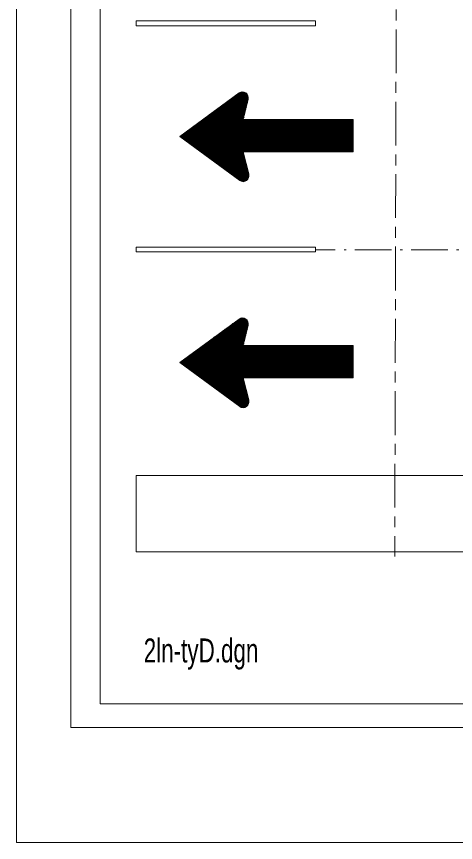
# Model space of a CAD drawing. Extents: x -524 to 1472, y -357 to 353.
# Drawn here: x 564.7 to 714.8, y -348 to -65.6 of the extents above; entities that cross this region are included whole.
import ezdxf

# ---------------------------------------------------------------- set-up
doc = ezdxf.new("R2010")
doc.units = 0
doc.header["$LTSCALE"] = 2.5
doc.linetypes.add('DOT_DASHED', pattern=[7.7, 5, -1.2, 0.3, -1.2])
doc.linetypes.add('LONG_DASH_SHORT_DASH', pattern=[9.9, 6, -1.2, 1.5, -1.2])
doc.layers.add('1', color=7, linetype='Continuous', lineweight=13)

msp = doc.modelspace()

# ---------------------------------------------------------------- linework, layer by layer
at = {"layer": '1', "linetype": 'LONG_DASH_SHORT_DASH'}
msp.add_line((695.243, 202.293), (694.063, -250.206), dxfattribs=at)
at = {"layer": '1'}
for p, q in [((620.589, -106.589), (640.782, -91.708)), ((623.909, -109.04), (639.606, -92.605)), ((624.094, -109.092), (640.471, -91.965)), ((624.269, -109.289), (641.143, -91.522)), ((624.458, -109.363), (641.516, -91.377)), ((624.571, -109.49), (641.878, -91.327)), ((624.702, -109.554), (642.135, -91.327)), ((624.887, -109.675), (642.319, -91.377)), ((625.01, -109.882), (642.548, -91.377)), ((625.137, -109.939), (642.738, -91.522)), ((625.309, -110.058), (642.931, -91.574)), ((625.491, -110.2), (643.113, -91.639)), ((625.621, -110.323), (643.233, -91.844)), ((625.803, -110.323), (643.351, -91.965)), ((625.994, -110.523), (643.548, -92.173)), ((626.171, -110.582), (643.598, -92.294)), ((626.293, -110.777), (643.717, -92.412)), ((626.422, -110.901), (643.788, -92.605)), ((626.541, -110.969), (643.898, -92.868)), ((626.725, -111.093), (643.898, -93.056)), ((623.111, -108.448), (635.126, -95.894)), ((623.296, -108.591), (635.991, -95.185)), ((623.473, -108.643), (636.911, -94.544)), ((623.655, -108.776), (637.828, -93.948)), ((623.781, -108.966), (638.696, -93.258)), ((626.914, -111.229), (643.898, -93.312)), ((627.029, -111.356), (643.898, -93.57)), ((627.215, -111.421), (643.898, -93.899)), ((627.343, -111.494), (643.841, -94.277)), ((627.523, -111.666), (643.717, -94.595)), ((627.641, -111.817), (643.662, -94.985)), ((627.831, -111.869), (643.548, -95.314)), ((628.011, -111.996), (643.479, -95.765)), ((622.553, -108.005), (631.63, -98.543)), ((622.74, -108.13), (632.43, -97.821)), ((622.857, -108.271), (633.343, -97.248)), ((622.986, -108.398), (634.276, -96.54)), ((628.146, -112.126), (643.351, -96.024)), ((628.257, -112.266), (643.289, -96.473)), ((628.449, -112.317), (643.166, -96.8)), ((628.562, -112.454), (643.166, -97.248)), ((628.747, -112.578), (643.04, -97.576)), ((628.87, -112.705), (642.931, -97.957)), ((628.989, -112.839), (642.86, -98.281)), ((629.248, -112.901), (642.738, -98.729)), ((621.938, -107.556), (628.011, -101.176)), ((622.122, -107.624), (628.87, -100.467)), ((622.195, -107.745), (629.861, -99.827)), ((622.426, -107.875), (630.714, -99.121)), ((629.364, -113.028), (642.619, -99.057)), ((629.489, -113.106), (642.548, -99.43)), ((629.741, -113.279), (642.494, -99.827)), ((629.861, -113.351), (642.444, -100.146)), ((629.978, -113.481), (642.319, -100.584)), ((630.093, -113.608), (642.319, -100.793)), ((630.286, -113.743), (642.619, -100.793)), ((630.475, -113.809), (642.86, -100.793)), ((630.599, -113.925), (643.166, -100.793)), ((630.714, -114.071), (643.351, -100.793)), ((630.896, -114.122), (643.662, -100.793)), ((631.025, -114.254), (643.898, -100.793)), ((631.21, -114.389), (644.212, -100.793)), ((631.388, -114.513), (644.463, -100.793)), ((631.514, -114.645), (644.765, -100.793)), ((631.698, -114.716), (644.951, -100.793)), ((631.819, -114.834), (645.246, -100.793)), ((632.011, -114.955), (645.503, -100.793)), ((632.12, -115.082), (645.745, -100.793)), ((632.308, -115.224), (646.049, -100.793)), ((632.43, -115.284), (646.299, -100.793)), ((632.617, -115.41), (646.546, -100.793)), ((632.734, -115.535), (646.851, -100.793)), ((632.93, -115.61), (647.094, -100.793)), ((633.111, -115.737), (647.348, -100.793)), ((633.225, -115.865), (647.645, -100.793)), ((633.343, -115.992), (647.89, -100.793)), ((633.54, -116.124), (648.152, -100.793)), ((633.732, -116.185), (648.386, -100.793)), ((633.905, -116.378), (648.624, -100.793)), ((634.034, -116.495), (648.928, -100.793)), ((634.146, -116.569), (649.18, -100.793)), ((634.276, -116.641), (649.479, -100.793)), ((634.46, -116.77), (649.733, -100.793)), ((634.645, -116.898), (649.984, -100.793)), ((634.765, -117.03), (650.218, -100.793)), ((634.953, -117.152), (650.529, -100.793)), ((635.078, -117.218), (650.773, -100.793)), ((635.268, -117.346), (651.081, -100.793)), ((635.44, -117.475), (651.331, -100.793)), ((635.567, -117.607), (651.572, -100.793)), ((635.742, -117.731), (651.824, -100.793)), ((635.869, -117.793), (652.066, -100.793)), ((635.991, -117.936), (652.313, -100.793)), ((636.179, -118.06), (652.613, -100.793)), ((642.319, -111.817), (652.867, -100.793)), ((642.619, -111.817), (653.165, -100.793)), ((642.86, -111.817), (653.416, -100.793)), ((643.166, -111.817), (653.665, -100.793)), ((643.351, -111.817), (653.902, -100.793)), ((643.662, -111.817), (654.216, -100.793)), ((643.898, -111.817), (654.513, -100.793)), ((644.212, -111.817), (654.708, -100.793)), ((644.463, -111.817), (654.949, -100.793)), ((644.765, -111.817), (655.255, -100.793)), ((644.951, -111.817), (655.495, -100.793)), ((645.246, -111.817), (655.746, -100.793)), ((645.432, -111.817), (656.054, -100.793)), ((645.745, -111.817), (656.296, -100.793)), ((646.049, -111.817), (656.548, -100.793)), ((646.234, -111.817), (656.789, -100.793)), ((646.546, -111.817), (657.097, -100.793)), ((646.851, -111.817), (657.348, -100.793)), ((647.094, -111.817), (657.652, -100.793)), ((647.348, -111.817), (657.952, -100.793)), ((647.645, -111.817), (658.194, -100.793)), ((647.89, -111.817), (658.452, -100.793)), ((648.152, -111.817), (658.695, -100.793)), ((648.386, -111.817), (658.932, -100.793)), ((648.624, -111.817), (659.19, -100.793)), ((648.878, -111.817), (659.489, -100.793)), ((649.18, -111.817), (659.735, -100.793)), ((649.479, -111.817), (660.042, -100.793)), ((649.733, -111.817), (660.217, -100.793)), ((649.984, -111.817), (660.537, -100.793)), ((650.218, -111.817), (660.763, -100.793)), ((650.529, -111.817), (661.077, -100.793)), ((650.773, -111.817), (661.34, -100.793)), ((651.081, -111.817), (661.571, -100.793)), ((651.331, -111.817), (661.821, -100.793)), ((651.572, -111.817), (662.124, -100.793)), ((651.824, -111.817), (662.373, -100.793)), ((652.066, -111.817), (662.618, -100.793)), ((652.313, -111.817), (662.914, -100.793)), ((652.613, -111.817), (663.175, -100.793)), ((652.867, -111.817), (663.42, -100.793)), ((653.165, -111.817), (663.657, -100.793)), ((653.416, -111.817), (663.966, -100.793)), ((653.665, -111.817), (664.21, -100.793)), ((653.902, -111.817), (664.519, -100.793)), ((654.216, -111.817), (664.82, -100.793)), ((654.513, -111.817), (665.022, -100.793)), ((654.708, -111.817), (665.32, -100.793)), ((654.949, -111.817), (665.493, -100.793)), ((655.255, -111.817), (665.8, -100.793)), ((655.495, -111.817), (666.052, -100.793)), ((655.746, -111.817), (666.359, -100.793)), ((656.054, -111.817), (666.602, -100.793)), ((656.296, -111.817), (666.854, -100.793)), ((656.548, -111.817), (667.101, -100.793)), ((656.789, -111.817), (667.414, -100.793)), ((657.097, -111.817), (667.648, -100.793)), ((657.348, -111.817), (667.888, -100.793)), ((657.652, -111.817), (668.205, -100.793)), ((657.952, -111.817), (668.441, -100.793)), ((658.194, -111.817), (668.69, -100.793)), ((658.389, -111.817), (668.931, -100.793)), ((658.695, -111.817), (669.236, -100.793)), ((658.932, -111.817), (669.482, -100.793)), ((659.19, -111.817), (669.788, -100.793)), ((659.489, -111.817), (669.971, -100.793)), ((659.735, -111.817), (670.285, -100.793)), ((659.977, -111.817), (670.548, -100.793)), ((660.217, -111.817), (670.845, -100.793)), ((660.537, -111.817), (671.086, -100.793)), ((660.763, -111.817), (671.317, -100.793)), ((661.077, -111.817), (671.576, -100.793)), ((661.271, -111.817), (671.825, -100.793)), ((661.571, -111.817), (672.123, -100.793)), ((661.821, -111.817), (672.37, -100.793)), ((662.124, -111.817), (672.682, -100.793)), ((662.373, -111.817), (672.922, -100.793)), ((662.618, -111.817), (673.219, -100.793)), ((662.914, -111.817), (673.469, -100.793)), ((663.175, -111.817), (673.728, -100.793)), ((663.42, -111.817), (673.971, -100.793)), ((663.657, -111.817), (674.273, -100.793)), ((663.966, -111.817), (674.464, -100.793)), ((664.21, -111.817), (674.762, -100.793)), ((664.519, -111.817), (675.003, -100.793)), ((664.767, -111.817), (675.316, -100.793)), ((665.022, -111.817), (675.499, -100.793)), ((665.32, -111.817), (675.805, -100.793)), ((665.493, -111.817), (676.109, -100.793)), ((665.8, -111.817), (676.298, -100.793)), ((666.052, -111.817), (676.604, -100.793)), ((666.301, -111.817), (676.852, -100.793)), ((666.602, -111.817), (677.095, -100.793)), ((666.854, -111.817), (677.409, -100.793)), ((667.101, -111.817), (677.642, -100.793)), ((667.414, -111.817), (677.953, -100.793)), ((667.648, -111.817), (678.207, -100.793)), ((667.888, -111.817), (678.508, -100.793)), ((668.205, -111.817), (678.685, -100.793)), ((668.441, -111.817), (678.936, -100.793)), ((668.69, -111.817), (679.244, -100.793)), ((668.931, -111.817), (679.557, -100.793)), ((669.236, -111.817), (679.79, -100.793)), ((669.482, -111.817), (679.79, -100.993)), ((669.741, -111.817), (679.79, -101.306)), ((669.971, -111.817), (679.79, -101.555)), ((621.141, -106.979), (623.608, -104.452)), ((621.277, -107.105), (624.458, -103.757)), ((621.391, -107.163), (625.379, -103.117)), ((621.574, -107.294), (626.293, -102.462)), ((621.764, -107.432), (627.154, -101.832)), ((670.285, -111.817), (679.79, -101.882)), ((670.548, -111.817), (679.79, -102.2)), ((670.845, -111.817), (679.79, -102.41)), ((671.086, -111.817), (679.79, -102.658)), ((671.317, -111.817), (679.79, -102.975)), ((671.576, -111.817), (679.79, -103.236)), ((671.825, -111.817), (679.79, -103.563)), ((672.066, -111.817), (679.79, -103.81)), ((672.37, -111.817), (679.79, -104.136)), ((672.682, -111.817), (679.79, -104.407)), ((641.021, -121.601), (620.589, -106.589)), ((620.71, -106.663), (620.887, -106.397)), ((620.84, -106.781), (621.811, -105.747)), ((621.021, -106.832), (622.74, -105.047)), ((672.922, -111.817), (679.79, -104.594)), ((673.219, -111.817), (679.79, -104.915)), ((673.418, -111.817), (679.79, -105.174)), ((673.728, -111.817), (679.79, -105.491)), ((673.971, -111.817), (679.79, -105.747)), ((674.273, -111.817), (679.79, -106.073)), ((674.464, -111.817), (679.79, -106.336)), ((674.762, -111.817), (679.79, -106.589)), ((675.003, -111.817), (679.79, -106.832)), ((675.316, -111.817), (679.79, -107.163)), ((675.499, -111.817), (679.79, -107.363)), ((675.805, -111.817), (679.79, -107.675)), ((676.109, -111.817), (679.79, -107.948)), ((676.298, -111.817), (679.79, -108.271)), ((676.604, -111.817), (679.79, -108.527)), ((676.852, -111.817), (679.79, -108.776)), ((677.095, -111.817), (679.79, -109.092)), ((677.409, -111.817), (679.79, -109.363)), ((677.642, -111.817), (679.79, -109.618)), ((677.953, -111.817), (679.79, -109.939)), ((636.303, -118.109), (642.25, -111.996)), ((636.479, -118.306), (642.319, -112.126)), ((636.616, -118.44), (642.369, -112.385)), ((636.792, -118.515), (642.444, -112.578)), ((636.911, -118.634), (642.494, -112.839)), ((678.207, -111.817), (679.79, -110.2)), ((678.444, -111.817), (679.79, -110.454)), ((678.685, -111.817), (679.79, -110.777)), ((678.936, -111.817), (679.79, -110.969)), ((679.244, -111.817), (679.79, -111.291)), ((679.557, -111.817), (679.79, -111.546)), ((679.737, -111.817), (679.79, -111.817)), ((637.096, -118.702), (642.548, -113.028)), ((637.274, -118.898), (642.619, -113.279)), ((637.46, -119.028), (642.619, -113.481)), ((637.575, -119.087), (642.738, -113.743)), ((637.714, -119.217), (642.738, -113.925)), ((637.886, -119.343), (642.8, -114.122)), ((638.013, -119.401), (642.86, -114.389)), ((638.194, -119.545), (642.86, -114.568)), ((638.327, -119.6), (642.978, -114.769)), ((638.508, -119.729), (643.04, -114.955)), ((638.634, -119.914), (643.04, -115.224)), ((638.808, -119.99), (643.166, -115.41)), ((638.997, -120.116), (643.166, -115.676)), ((639.117, -120.242), (643.233, -115.865)), ((639.241, -120.37), (643.351, -116.124)), ((639.431, -120.442), (643.351, -116.318)), ((639.606, -120.506), (643.41, -116.495)), ((639.728, -120.699), (643.479, -116.77)), ((639.907, -120.823), (643.548, -117.03)), ((640.042, -120.885), (643.548, -117.218)), ((640.163, -121.019), (643.598, -117.411)), ((640.288, -121.149), (643.662, -117.673)), ((640.522, -121.278), (643.717, -117.793)), ((640.644, -121.33), (643.788, -118.109)), ((640.83, -121.475), (643.841, -118.306)), ((640.957, -121.601), (643.898, -118.515)), ((641.143, -121.728), (643.898, -118.702)), ((641.331, -121.791), (644.031, -118.948)), ((641.516, -121.852), (644.088, -119.147)), ((641.696, -121.93), (644.088, -119.401)), ((641.942, -121.985), (644.153, -119.6)), ((642.178, -122.051), (644.153, -119.914)), ((642.494, -121.985), (644.153, -120.242)), ((642.86, -121.852), (644.031, -120.557)), ((643.41, -121.524), (643.717, -121.201)), ((620.589, -183.891), (640.782, -169.004)), ((624.094, -186.397), (640.471, -169.264)), ((624.269, -186.596), (641.143, -168.828)), ((624.458, -186.66), (641.516, -168.675)), ((624.571, -186.784), (641.878, -168.625)), ((624.702, -186.866), (642.135, -168.625)), ((624.887, -186.979), (642.319, -168.675)), ((625.01, -187.182), (642.548, -168.675)), ((625.137, -187.236), (642.738, -168.828)), ((625.309, -187.361), (642.931, -168.876)), ((625.491, -187.507), (643.113, -168.951)), ((625.621, -187.628), (643.233, -169.139)), ((625.803, -187.628), (643.351, -169.264)), ((623.473, -185.944), (636.911, -171.855)), ((623.655, -186.074), (637.828, -171.257)), ((623.781, -186.275), (638.696, -170.554)), ((623.909, -186.347), (639.606, -169.909)), ((625.994, -187.823), (643.548, -169.468)), ((626.171, -187.889), (643.598, -169.592)), ((626.293, -188.073), (643.717, -169.717)), ((626.422, -188.203), (643.788, -169.909)), ((626.541, -188.271), (643.898, -170.17)), ((626.725, -188.392), (643.898, -170.36)), ((626.914, -188.532), (643.898, -170.621)), ((627.029, -188.65), (643.898, -170.876)), ((627.215, -188.721), (643.898, -171.203)), ((627.343, -188.796), (643.841, -171.582)), ((627.523, -188.971), (643.717, -171.902)), ((622.857, -185.572), (633.343, -174.546)), ((622.986, -185.696), (634.276, -173.836)), ((623.111, -185.745), (635.126, -173.197)), ((623.296, -185.897), (635.991, -172.493)), ((627.641, -189.11), (643.662, -172.294)), ((627.831, -189.166), (643.548, -172.622)), ((628.011, -189.301), (643.479, -173.066)), ((628.146, -189.434), (643.351, -173.324)), ((628.257, -189.564), (643.289, -173.783)), ((628.449, -189.615), (643.166, -174.098)), ((628.562, -189.753), (643.166, -174.546)), ((628.747, -189.885), (643.04, -174.874)), ((622.122, -184.931), (628.87, -177.771)), ((622.195, -185.055), (629.861, -177.125)), ((622.426, -185.181), (630.714, -176.416)), ((622.553, -185.309), (631.63, -175.843)), ((622.74, -185.432), (632.43, -175.125)), ((628.87, -190.008), (642.931, -175.27)), ((628.989, -190.141), (642.86, -175.581)), ((629.248, -190.203), (642.738, -176.041)), ((629.364, -190.338), (642.619, -176.357)), ((629.489, -190.402), (642.548, -176.737)), ((629.741, -190.574), (642.494, -177.125)), ((629.861, -190.65), (642.444, -177.453)), ((629.978, -190.782), (642.319, -177.898)), ((621.391, -184.468), (625.379, -180.414)), ((621.574, -184.602), (626.293, -179.773)), ((621.764, -184.731), (627.154, -179.136)), ((621.938, -184.86), (628.011, -178.483)), ((630.093, -190.902), (642.319, -178.1)), ((630.286, -191.044), (642.619, -178.1)), ((630.475, -191.111), (642.86, -178.1)), ((630.599, -191.23), (643.166, -178.1)), ((630.714, -191.373), (643.351, -178.1)), ((630.896, -191.426), (643.662, -178.1)), ((631.025, -191.556), (643.898, -178.1)), ((631.21, -191.683), (644.212, -178.1)), ((631.388, -191.809), (644.463, -178.1)), ((631.514, -191.941), (644.765, -178.1)), ((631.698, -192.013), (644.951, -178.1)), ((631.819, -192.138), (645.246, -178.1)), ((632.011, -192.261), (645.503, -178.1)), ((632.12, -192.394), (645.745, -178.1)), ((632.308, -192.521), (646.049, -178.1)), ((632.43, -192.593), (646.299, -178.1)), ((632.617, -192.723), (646.546, -178.1)), ((632.734, -192.839), (646.851, -178.1)), ((632.93, -192.913), (647.094, -178.1)), ((633.111, -193.033), (647.348, -178.1)), ((633.225, -193.167), (647.645, -178.1)), ((633.343, -193.3), (647.89, -178.1)), ((633.54, -193.429), (648.152, -178.1)), ((633.732, -193.482), (648.386, -178.1)), ((633.905, -193.679), (648.624, -178.1)), ((634.034, -193.807), (648.928, -178.1)), ((634.146, -193.877), (649.18, -178.1)), ((634.276, -193.943), (649.479, -178.1)), ((634.46, -194.07), (649.733, -178.1)), ((634.645, -194.205), (649.984, -178.1)), ((634.765, -194.324), (650.218, -178.1)), ((634.953, -194.449), (650.529, -178.1)), ((635.078, -194.521), (650.773, -178.1)), ((635.268, -194.638), (651.081, -178.1)), ((635.44, -194.783), (651.331, -178.1)), ((635.567, -194.912), (651.572, -178.1)), ((635.742, -195.038), (651.824, -178.1)), ((635.869, -195.096), (652.066, -178.1)), ((635.991, -195.241), (652.313, -178.1)), ((636.179, -195.359), (652.613, -178.1)), ((642.319, -189.11), (652.867, -178.1)), ((642.619, -189.11), (653.165, -178.1)), ((642.86, -189.11), (653.416, -178.1)), ((643.166, -189.11), (653.665, -178.1)), ((643.351, -189.11), (653.902, -178.1)), ((643.662, -189.11), (654.216, -178.1)), ((643.898, -189.11), (654.513, -178.1)), ((644.212, -189.11), (654.708, -178.1)), ((644.463, -189.11), (654.949, -178.1)), ((644.765, -189.11), (655.255, -178.1)), ((644.951, -189.11), (655.495, -178.1)), ((645.246, -189.11), (655.746, -178.1)), ((645.432, -189.11), (656.054, -178.1)), ((645.745, -189.11), (656.296, -178.1)), ((646.049, -189.11), (656.548, -178.1)), ((646.234, -189.11), (656.789, -178.1)), ((646.546, -189.11), (657.097, -178.1)), ((646.851, -189.11), (657.348, -178.1)), ((647.094, -189.11), (657.652, -178.1)), ((647.348, -189.11), (657.952, -178.1)), ((647.645, -189.11), (658.194, -178.1)), ((647.89, -189.11), (658.452, -178.1)), ((648.152, -189.11), (658.695, -178.1)), ((648.386, -189.11), (658.932, -178.1)), ((648.624, -189.11), (659.19, -178.1)), ((648.878, -189.11), (659.489, -178.1)), ((649.18, -189.11), (659.735, -178.1)), ((649.479, -189.11), (660.042, -178.1)), ((649.733, -189.11), (660.217, -178.1)), ((649.984, -189.11), (660.537, -178.1)), ((650.218, -189.11), (660.763, -178.1)), ((650.529, -189.11), (661.077, -178.1)), ((650.773, -189.11), (661.34, -178.1)), ((651.081, -189.11), (661.571, -178.1)), ((651.331, -189.11), (661.821, -178.1)), ((651.572, -189.11), (662.124, -178.1)), ((651.824, -189.11), (662.373, -178.1)), ((652.066, -189.11), (662.618, -178.1)), ((652.313, -189.11), (662.914, -178.1)), ((652.613, -189.11), (663.175, -178.1)), ((652.867, -189.11), (663.42, -178.1)), ((653.165, -189.11), (663.657, -178.1)), ((653.416, -189.11), (663.966, -178.1)), ((653.665, -189.11), (664.21, -178.1)), ((653.902, -189.11), (664.519, -178.1)), ((654.216, -189.11), (664.82, -178.1)), ((654.513, -189.11), (665.022, -178.1)), ((654.708, -189.11), (665.32, -178.1)), ((654.949, -189.11), (665.493, -178.1)), ((655.255, -189.11), (665.8, -178.1)), ((655.495, -189.11), (666.052, -178.1)), ((655.746, -189.11), (666.359, -178.1)), ((656.054, -189.11), (666.602, -178.1)), ((656.296, -189.11), (666.854, -178.1)), ((656.548, -189.11), (667.101, -178.1)), ((656.789, -189.11), (667.414, -178.1)), ((657.097, -189.11), (667.648, -178.1)), ((657.348, -189.11), (667.888, -178.1)), ((657.652, -189.11), (668.205, -178.1)), ((657.952, -189.11), (668.441, -178.1)), ((658.194, -189.11), (668.69, -178.1)), ((658.389, -189.11), (668.931, -178.1)), ((658.695, -189.11), (669.236, -178.1)), ((658.932, -189.11), (669.482, -178.1)), ((659.19, -189.11), (669.788, -178.1)), ((659.489, -189.11), (669.971, -178.1)), ((659.735, -189.11), (670.285, -178.1)), ((659.977, -189.11), (670.548, -178.1)), ((660.217, -189.11), (670.845, -178.1)), ((660.537, -189.11), (671.086, -178.1)), ((660.763, -189.11), (671.317, -178.1)), ((661.077, -189.11), (671.576, -178.1)), ((661.271, -189.11), (671.825, -178.1)), ((661.571, -189.11), (672.123, -178.1)), ((661.821, -189.11), (672.37, -178.1)), ((662.124, -189.11), (672.682, -178.1)), ((662.373, -189.11), (672.922, -178.1)), ((662.618, -189.11), (673.219, -178.1)), ((662.914, -189.11), (673.469, -178.1)), ((663.175, -189.11), (673.728, -178.1)), ((663.42, -189.11), (673.971, -178.1)), ((663.657, -189.11), (674.273, -178.1)), ((663.966, -189.11), (674.464, -178.1)), ((664.21, -189.11), (674.762, -178.1)), ((664.519, -189.11), (675.003, -178.1)), ((664.767, -189.11), (675.316, -178.1)), ((665.022, -189.11), (675.499, -178.1)), ((665.32, -189.11), (675.805, -178.1)), ((665.493, -189.11), (676.109, -178.1)), ((665.8, -189.11), (676.298, -178.1)), ((666.052, -189.11), (676.604, -178.1)), ((666.301, -189.11), (676.852, -178.1)), ((666.602, -189.11), (677.095, -178.1)), ((666.854, -189.11), (677.409, -178.1)), ((667.101, -189.11), (677.642, -178.1)), ((667.414, -189.11), (677.953, -178.1)), ((667.648, -189.11), (678.207, -178.1)), ((667.888, -189.11), (678.508, -178.1)), ((668.205, -189.11), (678.685, -178.1)), ((668.441, -189.11), (678.936, -178.1)), ((668.69, -189.11), (679.244, -178.1)), ((668.931, -189.11), (679.557, -178.1)), ((669.236, -189.11), (679.79, -178.1)), ((669.482, -189.11), (679.79, -178.285)), ((669.741, -189.11), (679.79, -178.611)), ((669.971, -189.11), (679.79, -178.868)), ((670.285, -189.11), (679.79, -179.185)), ((670.548, -189.11), (679.79, -179.501)), ((670.845, -189.11), (679.79, -179.707)), ((671.086, -189.11), (679.79, -179.959)), ((671.317, -189.11), (679.79, -180.287)), ((671.576, -189.11), (679.79, -180.536)), ((620.84, -184.089), (621.811, -183.058)), ((621.021, -184.138), (622.74, -182.351)), ((621.141, -184.281), (623.608, -181.764)), ((621.277, -184.402), (624.458, -181.064)), ((671.825, -189.11), (679.79, -180.863)), ((672.066, -189.11), (679.79, -181.112)), ((672.37, -189.11), (679.79, -181.442)), ((672.682, -189.11), (679.79, -181.705)), ((672.922, -189.11), (679.79, -181.888)), ((673.219, -189.11), (679.79, -182.206)), ((673.418, -189.11), (679.79, -182.477)), ((673.728, -189.11), (679.79, -182.791)), ((673.971, -189.11), (679.79, -183.058)), ((674.273, -189.11), (679.79, -183.371)), ((641.021, -198.895), (620.589, -183.891)), ((620.71, -183.969), (620.887, -183.7)), ((674.464, -189.11), (679.79, -183.64)), ((674.762, -189.11), (679.79, -183.891)), ((675.003, -189.11), (679.79, -184.138)), ((675.316, -189.11), (679.79, -184.468)), ((675.499, -189.11), (679.79, -184.664)), ((675.805, -189.11), (679.79, -184.982)), ((676.109, -189.11), (679.79, -185.244)), ((676.298, -189.11), (679.79, -185.572)), ((676.604, -189.11), (679.79, -185.817)), ((676.852, -189.11), (679.79, -186.074)), ((677.095, -189.11), (679.79, -186.397)), ((677.409, -189.11), (679.79, -186.66)), ((677.642, -189.11), (679.79, -186.924)), ((677.953, -189.11), (679.79, -187.236)), ((678.207, -189.11), (679.79, -187.507)), ((678.444, -189.11), (679.79, -187.759)), ((678.685, -189.11), (679.79, -188.073)), ((678.936, -189.11), (679.79, -188.271)), ((679.244, -189.11), (679.79, -188.595)), ((679.557, -189.11), (679.79, -188.847)), ((679.737, -189.11), (679.79, -189.11)), ((636.303, -195.419), (642.25, -189.301)), ((636.479, -195.605), (642.319, -189.434)), ((636.616, -195.746), (642.369, -189.688)), ((636.792, -195.814), (642.444, -189.885)), ((636.911, -195.932), (642.494, -190.141)), ((637.096, -196.013), (642.548, -190.338)), ((637.274, -196.202), (642.619, -190.574)), ((637.46, -196.329), (642.619, -190.782)), ((637.575, -196.388), (642.738, -191.044)), ((637.714, -196.513), (642.738, -191.23)), ((637.886, -196.639), (642.8, -191.426)), ((638.013, -196.712), (642.86, -191.683)), ((638.194, -196.841), (642.86, -191.879)), ((638.327, -196.901), (642.978, -192.071)), ((638.508, -197.023), (643.04, -192.261)), ((638.634, -197.218), (643.04, -192.521)), ((638.808, -197.286), (643.166, -192.723)), ((638.997, -197.427), (643.166, -192.977)), ((639.117, -197.545), (643.233, -193.167)), ((639.241, -197.671), (643.351, -193.429)), ((639.431, -197.743), (643.351, -193.628)), ((639.606, -197.809), (643.41, -193.807)), ((639.728, -198), (643.479, -194.07)), ((639.907, -198.131), (643.548, -194.324)), ((640.042, -198.185), (643.548, -194.521)), ((640.163, -198.315), (643.598, -194.719)), ((640.288, -198.459), (643.662, -194.967)), ((640.522, -198.585), (643.717, -195.096)), ((640.644, -198.637), (643.788, -195.419)), ((640.83, -198.776), (643.841, -195.605)), ((640.957, -198.895), (643.898, -195.814)), ((641.143, -199.037), (643.898, -196.013)), ((641.331, -199.097), (644.031, -196.25)), ((641.516, -199.157), (644.088, -196.454)), ((641.696, -199.225), (644.088, -196.712)), ((641.942, -199.288), (644.153, -196.901)), ((642.178, -199.353), (644.153, -197.218)), ((642.494, -199.288), (644.153, -197.545)), ((642.86, -199.157), (644.031, -197.868)), ((643.41, -198.828), (643.717, -198.51)), ((605.627, -222.548), (1157.791, -222.548)), ((605.627, -248.625), (1157.791, -248.625))]:
    msp.add_line(p, q, dxfattribs=at)
at = {"layer": '1', "linetype": 'DOT_DASHED'}
msp.add_line((731.457, -145.312), (666.975, -145.312), dxfattribs=at)
at = {"layer": '1'}
for points in [[(1472.164, 353.286), (1472.164, -347.964), (564.664, -347.964), (564.664, 353.286)], [(583.223, -308.672), (1447.93, -308.672), (1447.93, 305.133), (583.223, 305.133)], [(1438.89, 296.239), (593.331, 296.239), (593.331, -300.515), (1438.89, -300.515)], [(605.627, -67.092), (666.975, -67.092), (666.975, -68.706), (605.627, -68.706)], [(605.627, -144.473), (666.975, -144.473), (666.975, -146.076), (605.627, -146.076)], [(605.627, -222.548), (1157.791, -222.548), (1157.791, -248.625), (605.627, -248.625)]]:
    msp.add_lwpolyline(points, close=True, dxfattribs=at)
for points in [[(643.898, -93.948), (642.25, -100.793), (679.79, -100.793), (679.79, -111.817), (642.25, -111.817), (644.088, -119.343)], [(643.898, -171.257), (642.25, -178.1), (679.79, -178.1), (679.79, -189.11), (642.25, -189.11), (644.088, -196.639)]]:
    msp.add_lwpolyline(points, dxfattribs=at)
for centre, start_param, end_param in [((641.96, -93.419), 1.3176976, 3.7548511), ((642.161, -119.881), 5.6720666, 8.1107902), ((641.96, -170.722), 1.3176976, 3.7548511), ((642.161, -197.184), 5.6720666, 8.1107902)]:
    msp.add_ellipse(centre, major_axis=(0, -2.101), ratio=0.952381, start_param=start_param, end_param=end_param, dxfattribs=at)

# ---------------------------------------------------------------- texts
at = {"layer": '1', "width": 0.7}
msp.add_text('2ln-tyD.dgn', height=8.198, dxfattribs=at).set_placement((608.183, -286.42))

doc.saveas('drawing.dxf')
